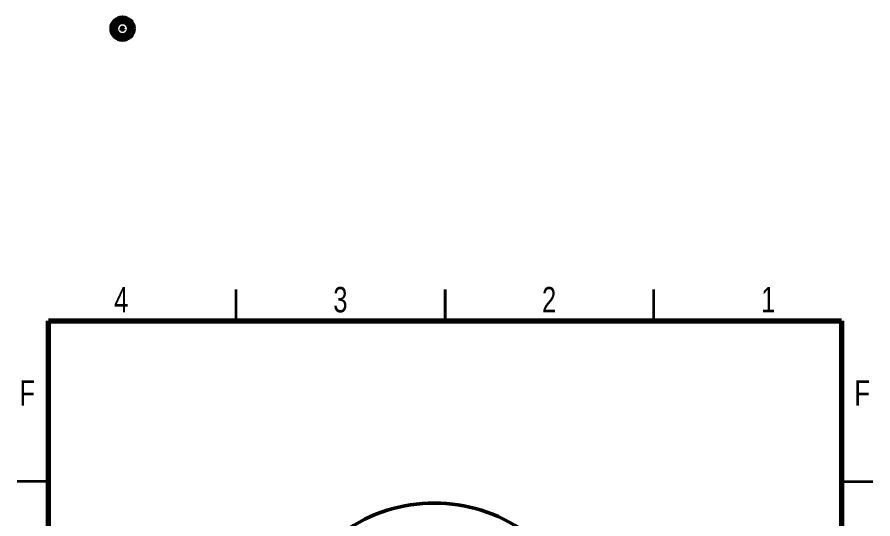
# Model space of a CAD drawing. Header units: millimetres. Extents: x 2 to 243, y 2 to 360.
# Drawn here: x 2.5 to 207.5, y 239.5 to 359.8 of the extents above; entities that cross this region are included whole.
import ezdxf

# ---------------------------------------------------------------- set-up
doc = ezdxf.new("R2010")
doc.units = ezdxf.units.MM
doc.styles.add('SLDTEXTSTYLE0', font='TXT', dxfattribs={"width": 0.75})

msp = doc.modelspace()

# ---------------------------------------------------------------- linework, layer by layer
at = {"color": 7, "linetype": 'Continuous', "lineweight": 35}
for p, q in [((55, 287), (55, 294.5)), ((105, 294.5), (105, 287)), ((105, 287), (105, 294.5)), ((155, 287), (155, 294.5)), ((10, 248.5), (2.5, 248.5)), ((200, 248.5), (207.5, 248.5))]:
    msp.add_line(p, q, dxfattribs=at)
at = {"color": 7, "linetype": 'Continuous', "lineweight": 70}
for p, q in [((10, 10), (10, 287)), ((10, 287), (200, 287)), ((200, 287), (200, 10))]:
    msp.add_line(p, q, dxfattribs=at)
at = {"color": 7, "linetype": 'Continuous', "lineweight": 50}
for radius in [2.75, 2, 1.5, 0.3]:
    msp.add_circle((27.75, 357), radius, dxfattribs=at)
msp.add_arc((102.43, 205.82), 37.5, 54.7047, 125.2963, dxfattribs=at)

# ---------------------------------------------------------------- texts
at = {"color": 7, "linetype": 'Continuous', "lineweight": 0, "char_height": 6.1, "attachment_point": 2, "style": 'SLDTEXTSTYLE0'}
for s, insert in [('3', (79.94, 295.11)), ('2', (129.94, 295.11)), ('4', (27.44, 295.11)), ('1', (182.44, 295.11)), ('F', (4.94, 272.73)), ('F', (204.94, 272.73))]:
    msp.add_mtext(s, dxfattribs=dict(at, insert=insert))

doc.saveas('drawing.dxf')
